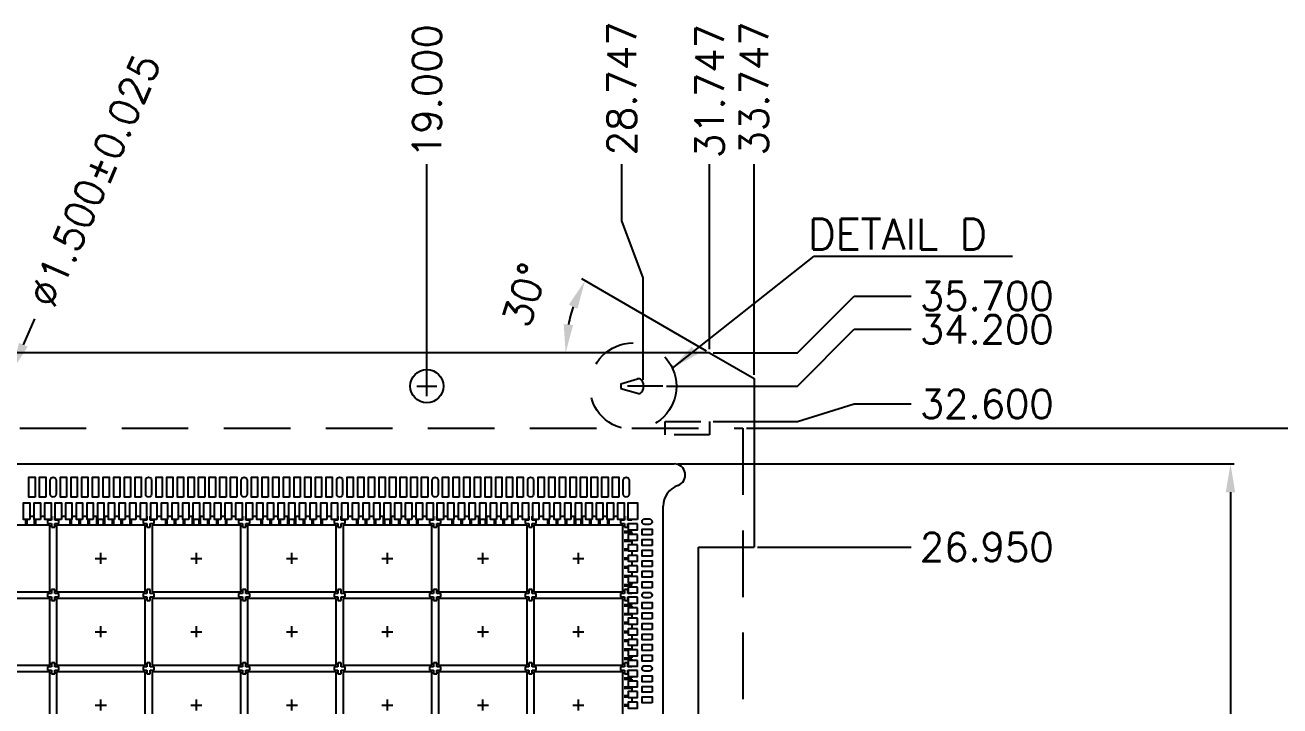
# Model space of a CAD drawing. Header units: millimetres. Extents: x 470.8 to 482.4, y 72.7 to 79.2.
# Drawn here: x 474.988 to 478.524, y 77.248 to 79.165 of the extents above; entities that cross this region are included whole.
import ezdxf

# ---------------------------------------------------------------- set-up
doc = ezdxf.new("R2010")
doc.units = ezdxf.units.MM
doc.header["$LTSCALE"] = 0.5
doc.header["$PDMODE"] = 98
for name, pattern in [('CENTER', [50.8, 31.75, -6.35, 6.35, -6.35]), ('HIDDEN', [0.375, 0.25, -0.125]), ('PHANTOM', [2.5, 1.25, -0.25, 0.25, -0.25, 0.25, -0.25])]:
    doc.linetypes.add(name, pattern=pattern)
for name, color, linetype in [('1D', 4, 'Continuous'), ('BTM', 7, 'HIDDEN'), ('CEN', 2, 'CENTER'), ('DIM', 3, 'Continuous'), ('PKG', 1, 'PHANTOM')]:
    doc.layers.add(name, color=color, linetype=linetype)
doc.styles.add('ROMANS', font='romans.shx')
doc.styles.add('SIMPLEX', font='simplex.shx')
doc.dimstyles.new('Standard1', dxfattribs={"dimtxt": 0.08, "dimasz": 0.08, "dimexe": 0.015, "dimexo": 0.015, "dimgap": 0.027, "dimtad": 1, "dimdec": 3, "dimlfac": 22.222222, "dimrnd": 0.0005, "dimzin": 1, "dimtxsty": 'SIMPLEX', "dimcen": 0.1905, "dimclrd": 256, "dimclre": 256, "dimclrt": 256, "dimazin": 3, "dimtp": 0.03, "dimtm": 0.05, "dimtfac": 0.8, "dimtdec": 3, "dimtmove": 0, "dimatfit": 3, "dimfxl": 0.05, "dimtzin": 4, "dimlwd": -1, "dimlwe": -1})
doc.dimstyles.new('Standard2', dxfattribs={"dimtxt": 0.08, "dimasz": 0.08, "dimexe": 0.01, "dimexo": 0.01, "dimgap": 0.015, "dimtad": 1, "dimdec": 3, "dimlfac": 16, "dimrnd": 0.0005, "dimzin": 1, "dimtxsty": 'SIMPLEX', "dimcen": 0.01, "dimclrd": 256, "dimclre": 256, "dimclrt": 256, "dimazin": 3, "dimtp": 0.03, "dimtm": 0.05, "dimtfac": 0.8, "dimtdec": 3, "dimtmove": 0, "dimatfit": 3, "dimfxl": 0.05, "dimtzin": 4, "dimlwd": -1, "dimlwe": -1})

# ---------------------------------------------------------------- blocks, each defined once
blk = doc.blocks.new('*D38')
at = {"layer": 'Defpoints', "color": 0, "ltscale": 0.1, "transparency": 16777216}
for p in [(474.9515, 78.1918), (474.9141, 78.1058)]:
    blk.add_point(p, dxfattribs=at)
at = {"layer": 'DIM', "linetype": 'ByBlock', "ltscale": 0.1, "transparency": 16777216}
for p, q in [((475.0152, 78.3385), (474.9833, 78.2651)), ((474.9141, 78.1058), (474.9515, 78.1918)), ((474.8823, 78.0324), (474.8504, 77.959))]:
    blk.add_line(p, q, dxfattribs=at)
at = {"layer": 'DIM', "ltscale": 0.1, "transparency": 16777216}
for points in [[(474.9711, 78.2705), (474.9956, 78.2598), (474.9515, 78.1918)], [(474.87, 78.0377), (474.8945, 78.0271), (474.9141, 78.1058)]]:
    blk.add_solid(points, dxfattribs=at)
at = {"layer": 'DIM', "ltscale": 0.1, "transparency": 16777216, "insert": (475.1843, 78.7279), "char_height": 0.08, "attachment_point": 5, "rotation": 66.525, "style": 'SIMPLEX'}
blk.add_mtext('\\A1;∅1.500%%P0.025', dxfattribs=at)
blk = doc.blocks.new('*D40')
at = {"linetype": 'ByBlock', "ltscale": 0.1, "transparency": 16777216}
blk.add_line((476.9083, 78.2475), (476.5569, 78.4505), dxfattribs=at)
blk.add_arc((476.917, 78.2425), 0.4058, 161.307, 168.6865, dxfattribs=at)
at = {"ltscale": 0.1, "transparency": 16777216}
for points in [[(476.5204, 78.3781), (476.5447, 78.3671), (476.5656, 78.4455)], [(476.5323, 78.3208), (476.5058, 78.3234), (476.5112, 78.2425)]]:
    blk.add_solid(points, dxfattribs=at)
at = {"layer": 'Defpoints', "color": 0, "ltscale": 0.1, "transparency": 16777216}
for p in [(476.5173, 78.313), (472.9607, 78.2425), (476.917, 78.2425), (476.917, 78.2425), (477.042, 78.1703)]:
    blk.add_point(p, dxfattribs=at)
at = {"ltscale": 0.1, "transparency": 16777216, "insert": (476.3963, 78.4059), "char_height": 0.08, "attachment_point": 5, "rotation": 72.5739, "style": 'SIMPLEX'}
blk.add_mtext('\\A1;30°', dxfattribs=at)
blk = doc.blocks.new('*D42')
at = {"layer": 'Defpoints', "color": 0, "ltscale": 0.1, "transparency": 16777216}
for p in [(476.8172, 77.93), (478.3843, 77.93), (476.8172, 74.0925)]:
    blk.add_point(p, dxfattribs=at)
at = {"layer": 'DIM', "linetype": 'ByBlock', "ltscale": 0.1, "transparency": 16777216}
for p, q in [((476.8272, 77.93), (478.3943, 77.93)), ((478.3843, 77.85), (478.3843, 76.832)), ((478.3843, 74.1725), (478.3843, 75.1906)), ((476.8272, 74.0925), (478.3943, 74.0925))]:
    blk.add_line(p, q, dxfattribs=at)
at = {"layer": 'DIM', "ltscale": 0.1, "transparency": 16777216}
for points in [[(478.371, 77.85), (478.3976, 77.85), (478.3843, 77.93)], [(478.371, 74.1725), (478.3976, 74.1725), (478.3843, 74.0925)]]:
    blk.add_solid(points, dxfattribs=at)
at = {"layer": 'DIM', "ltscale": 0.1, "transparency": 16777216, "insert": (478.3843, 76.0113), "char_height": 0.08, "attachment_point": 5, "rotation": 90, "style": 'SIMPLEX'}
blk.add_mtext('\\A1;59.300X61.400(MOLD PKG)', dxfattribs=at)
blk = doc.blocks.new('*D54')
at = {"layer": 'Defpoints', "color": 0, "ltscale": 0.1, "transparency": 16777216}
for p in [(477.042, 77.6956), (477.4846, 77.6956), (474.9328, 76.0113)]:
    blk.add_point(p, dxfattribs=at)
at = {"layer": 'DIM', "ltscale": 0.1, "transparency": 16777216}
blk.add_line((477.052, 77.6956), (477.4846, 77.6956), dxfattribs=at)
at = {"layer": 'DIM', "ltscale": 0.1, "transparency": 16777216, "insert": (477.6977, 77.6956), "char_height": 0.08, "attachment_point": 5, "style": 'SIMPLEX'}
blk.add_mtext('\\A1;26.950', dxfattribs=at)
blk = doc.blocks.new('*D60')
at = {"layer": 'Defpoints', "color": 0, "ltscale": 0.1, "transparency": 16777216}
for p in [(477.4846, 78.4025), (476.917, 78.2425), (474.9328, 76.0113)]:
    blk.add_point(p, dxfattribs=at)
at = {"layer": 'DIM', "ltscale": 0.1, "transparency": 16777216}
for p, q in [((477.1646, 78.2425), (477.3246, 78.4025)), ((477.3246, 78.4025), (477.4846, 78.4025)), ((476.927, 78.2425), (477.1646, 78.2425))]:
    blk.add_line(p, q, dxfattribs=at)
at = {"layer": 'DIM', "ltscale": 0.1, "transparency": 16777216, "insert": (477.6977, 78.4025), "char_height": 0.08, "attachment_point": 5, "style": 'SIMPLEX'}
blk.add_mtext('\\A1;35.700', dxfattribs=at)
blk = doc.blocks.new('*D61')
at = {"layer": 'Defpoints', "color": 0, "ltscale": 0.1, "transparency": 16777216}
for p in [(477.4846, 78.3088), (476.7852, 78.1488), (474.9328, 76.0113)]:
    blk.add_point(p, dxfattribs=at)
at = {"layer": 'DIM', "ltscale": 0.1, "transparency": 16777216}
for p, q in [((477.1646, 78.1488), (477.3246, 78.3088)), ((477.3246, 78.3088), (477.4846, 78.3088)), ((476.7952, 78.1488), (477.1646, 78.1488))]:
    blk.add_line(p, q, dxfattribs=at)
at = {"layer": 'DIM', "ltscale": 0.1, "transparency": 16777216, "insert": (477.6977, 78.3088), "char_height": 0.08, "attachment_point": 5, "style": 'SIMPLEX'}
blk.add_mtext('\\A1;34.200', dxfattribs=at)
blk = doc.blocks.new('*D62')
at = {"layer": 'Defpoints', "color": 0, "ltscale": 0.1, "transparency": 16777216}
for p in [(477.4846, 78.0988), (476.917, 78.0488), (474.9328, 76.0113)]:
    blk.add_point(p, dxfattribs=at)
at = {"layer": 'DIM', "ltscale": 0.1, "transparency": 16777216}
for p, q in [((477.1646, 78.0488), (477.3246, 78.0988)), ((477.3246, 78.0988), (477.4846, 78.0988)), ((476.927, 78.0488), (477.1646, 78.0488))]:
    blk.add_line(p, q, dxfattribs=at)
at = {"layer": 'DIM', "ltscale": 0.1, "transparency": 16777216, "insert": (477.6977, 78.0988), "char_height": 0.08, "attachment_point": 5, "style": 'SIMPLEX'}
blk.add_mtext('\\A1;32.600', dxfattribs=at)
blk = doc.blocks.new('*D64')
at = {"layer": 'Defpoints', "color": 0, "ltscale": 0.1, "transparency": 16777216}
for p in [(477.042, 78.774), (477.042, 78.1703), (474.9328, 76.0113)]:
    blk.add_point(p, dxfattribs=at)
at = {"layer": 'DIM', "ltscale": 0.1, "transparency": 16777216}
blk.add_line((477.042, 78.1803), (477.042, 78.774), dxfattribs=at)
at = {"layer": 'DIM', "ltscale": 0.1, "transparency": 16777216, "insert": (477.042, 78.9871), "char_height": 0.08, "attachment_point": 5, "rotation": 90, "style": 'SIMPLEX'}
blk.add_mtext('\\A1;33.747', dxfattribs=at)
blk = doc.blocks.new('*D65')
at = {"layer": 'Defpoints', "color": 0, "ltscale": 0.1, "transparency": 16777216}
for p in [(476.917, 78.774), (476.917, 78.2425), (474.9328, 76.0113)]:
    blk.add_point(p, dxfattribs=at)
at = {"layer": 'DIM', "ltscale": 0.1, "transparency": 16777216}
blk.add_line((476.917, 78.2525), (476.917, 78.774), dxfattribs=at)
at = {"layer": 'DIM', "ltscale": 0.1, "transparency": 16777216, "insert": (476.917, 78.9795), "char_height": 0.08, "attachment_point": 5, "rotation": 90, "style": 'SIMPLEX'}
blk.add_mtext('\\A1;31.747', dxfattribs=at)
blk = doc.blocks.new('*D66')
at = {"layer": 'Defpoints', "color": 0, "ltscale": 0.1, "transparency": 16777216}
for p in [(476.6695, 78.774), (476.7295, 78.157), (474.9328, 76.0113)]:
    blk.add_point(p, dxfattribs=at)
at = {"layer": 'DIM', "ltscale": 0.1, "transparency": 16777216}
for p, q in [((476.6695, 78.614), (476.6695, 78.774)), ((476.7295, 78.454), (476.6695, 78.614)), ((476.7295, 78.167), (476.7295, 78.454))]:
    blk.add_line(p, q, dxfattribs=at)
at = {"layer": 'DIM', "ltscale": 0.1, "transparency": 16777216, "insert": (476.6695, 78.9871), "char_height": 0.08, "attachment_point": 5, "rotation": 90, "style": 'SIMPLEX'}
blk.add_mtext('\\A1;28.747', dxfattribs=at)
blk = doc.blocks.new('*D67')
at = {"layer": 'Defpoints', "color": 0, "ltscale": 0.1, "transparency": 16777216}
for p in [(476.1203, 78.774), (476.1203, 78.1488), (474.9328, 76.0113)]:
    blk.add_point(p, dxfattribs=at)
at = {"layer": 'DIM', "ltscale": 0.1, "transparency": 16777216}
blk.add_line((476.1203, 78.1588), (476.1203, 78.774), dxfattribs=at)
at = {"layer": 'DIM', "ltscale": 0.1, "transparency": 16777216, "insert": (476.1203, 78.9795), "char_height": 0.08, "attachment_point": 5, "rotation": 90, "style": 'SIMPLEX'}
blk.add_mtext('\\A1;19.000', dxfattribs=at)
blk = doc.blocks.new('*D85')
at = {"layer": 'Defpoints', "color": 0, "ltscale": 0.1, "transparency": 16777216}
for p in [(477.0107, 78.03), (478.7519, 78.03), (477.0107, 74.03)]:
    blk.add_point(p, dxfattribs=at)
at = {"layer": 'DIM', "ltscale": 0.1, "transparency": 16777216}
for p, q in [((477.0207, 78.03), (478.7619, 78.03)), ((478.7519, 77.95), (478.7519, 76.8812)), ((478.7519, 74.11), (478.7519, 75.1788)), ((477.0207, 74.03), (478.7619, 74.03))]:
    blk.add_line(p, q, dxfattribs=at)
for points in [[(478.7386, 77.95), (478.7652, 77.95), (478.7519, 78.03)], [(478.7386, 74.11), (478.7652, 74.11), (478.7519, 74.03)]]:
    blk.add_solid(points, dxfattribs=at)
at = {"layer": 'DIM', "ltscale": 0.1, "transparency": 16777216, "insert": (478.7519, 76.03), "char_height": 0.08, "attachment_point": 5, "rotation": 90, "style": 'SIMPLEX'}
blk.add_mtext('\\A1;64.000%%P0.500(TAPE WIDTH)', dxfattribs=at)
blk = doc.blocks.new('*U208')
at = {"layer": 'CEN', "ltscale": 0.002}
for p, q in [((0, -0.015625), (0, 0.015625)), ((-0.015625, 0), (0.015625, 0))]:
    blk.add_line(p, q, dxfattribs=at)
at = {"layer": 'PKG', "color": 1, "ltscale": 0.5}
blk.add_lwpolyline([(-0.125, 0.09375), (-0.125, -0.09375), (0.125, -0.09375), (0.125, 0.09375)], close=True, dxfattribs=at)
blk = doc.blocks.new('*U209')
at = {"layer": 'DIM', "color": 0, "linetype": 'ByBlock', "lineweight": -2}
for p in [(0, 3.305), (0.2691, 3.305), (0.5381, 3.305), (0.8072, 3.305), (1.0762, 3.305), (1.3453, 3.305), (1.6144, 3.305), (1.8834, 3.305), (2.1525, 3.305), (2.4216, 3.305), (2.6906, 3.305), (2.9597, 3.305), (3.2287, 3.305), (0, 3.0984), (0.2691, 3.0984), (0.5381, 3.0984), (0.8072, 3.0984), (1.0762, 3.0984), (1.3453, 3.0984), (1.6144, 3.0984), (1.8834, 3.0984), (2.1525, 3.0984), (2.4216, 3.0984), (2.6906, 3.0984), (2.9597, 3.0984), (3.2287, 3.0984), (0, 2.8919), (0.2691, 2.8919), (0.5381, 2.8919), (0.8072, 2.8919), (1.0762, 2.8919), (1.3453, 2.8919), (1.6144, 2.8919), (1.8834, 2.8919), (2.1525, 2.8919), (2.4216, 2.8919), (2.6906, 2.8919), (2.9597, 2.8919), (3.2287, 2.8919), (0, 2.6853), (0.2691, 2.6853), (0.5381, 2.6853), (0.8072, 2.6853), (1.0762, 2.6853), (1.3453, 2.6853), (1.6144, 2.6853), (1.8834, 2.6853), (2.1525, 2.6853), (2.4216, 2.6853), (2.6906, 2.6853), (2.9597, 2.6853), (3.2287, 2.6853), (0, 2.4787), (0.2691, 2.4787), (0.5381, 2.4787), (0.8072, 2.4787), (1.0762, 2.4787), (1.3453, 2.4787), (1.6144, 2.4787), (1.8834, 2.4787), (2.1525, 2.4787), (2.4216, 2.4787), (2.6906, 2.4787), (2.9597, 2.4787), (3.2287, 2.4787), (0, 2.2722), (0.2691, 2.2722), (0.5381, 2.2722), (0.8072, 2.2722), (1.0762, 2.2722), (1.3453, 2.2722), (1.6144, 2.2722), (1.8834, 2.2722), (2.1525, 2.2722), (2.4216, 2.2722), (2.6906, 2.2722), (2.9597, 2.2722), (3.2287, 2.2722), (0, 2.0656), (0.2691, 2.0656), (0.5381, 2.0656), (0.8072, 2.0656), (1.0762, 2.0656), (1.3453, 2.0656), (1.6144, 2.0656), (1.8834, 2.0656), (2.1525, 2.0656), (2.4216, 2.0656), (2.6906, 2.0656), (2.9597, 2.0656), (3.2287, 2.0656), (0, 1.8591), (0.2691, 1.8591), (0.5381, 1.8591), (0.8072, 1.8591), (1.0762, 1.8591), (1.3453, 1.8591), (1.6144, 1.8591), (1.8834, 1.8591), (2.1525, 1.8591), (2.4216, 1.8591), (2.6906, 1.8591), (2.9597, 1.8591), (3.2287, 1.8591), (0, 1.6525), (0.2691, 1.6525), (0.5381, 1.6525), (0.8072, 1.6525), (1.0762, 1.6525), (1.3453, 1.6525), (1.6144, 1.6525), (1.8834, 1.6525), (2.1525, 1.6525), (2.4216, 1.6525), (2.6906, 1.6525), (2.9597, 1.6525), (3.2287, 1.6525), (0, 1.4459), (0.2691, 1.4459), (0.5381, 1.4459), (0.8072, 1.4459), (1.0762, 1.4459), (1.3453, 1.4459), (1.6144, 1.4459), (1.8834, 1.4459), (2.1525, 1.4459), (2.4216, 1.4459), (2.6906, 1.4459), (2.9597, 1.4459), (3.2287, 1.4459), (0, 1.2394), (0.2691, 1.2394), (0.5381, 1.2394), (0.8072, 1.2394), (1.0762, 1.2394), (1.3453, 1.2394), (1.6144, 1.2394), (1.8834, 1.2394), (2.1525, 1.2394), (2.4216, 1.2394), (2.6906, 1.2394), (2.9597, 1.2394), (3.2287, 1.2394), (0, 1.0328), (0.2691, 1.0328), (0.5381, 1.0328), (0.8072, 1.0328), (1.0762, 1.0328), (1.3453, 1.0328), (1.6144, 1.0328), (1.8834, 1.0328), (2.1525, 1.0328), (2.4216, 1.0328), (2.6906, 1.0328), (2.9597, 1.0328), (3.2287, 1.0328), (0, 0.8263), (0.2691, 0.8263), (0.5381, 0.8263), (0.8072, 0.8263), (1.0762, 0.8263), (1.3453, 0.8263), (1.6144, 0.8263), (1.8834, 0.8263), (2.1525, 0.8263), (2.4216, 0.8263), (2.6906, 0.8263), (2.9597, 0.8263), (3.2287, 0.8263), (0, 0.6197), (0.2691, 0.6197), (0.5381, 0.6197), (0.8072, 0.6197), (1.0762, 0.6197), (1.3453, 0.6197), (1.6144, 0.6197), (1.8834, 0.6197), (2.1525, 0.6197), (2.4216, 0.6197), (2.6906, 0.6197), (2.9597, 0.6197), (3.2287, 0.6197), (0, 0.4131), (0.2691, 0.4131), (0.5381, 0.4131), (0.8072, 0.4131), (1.0762, 0.4131), (1.3453, 0.4131), (1.6144, 0.4131), (1.8834, 0.4131), (2.1525, 0.4131), (2.4216, 0.4131), (2.6906, 0.4131), (2.9597, 0.4131), (3.2287, 0.4131), (0, 0.2066), (0.2691, 0.2066), (0.5381, 0.2066), (0.8072, 0.2066), (1.0762, 0.2066), (1.3453, 0.2066), (1.6144, 0.2066), (1.8834, 0.2066), (2.1525, 0.2066), (2.4216, 0.2066), (2.6906, 0.2066), (2.9597, 0.2066), (3.2287, 0.2066), (0, 0), (0.2691, 0), (0.5381, 0), (0.8072, 0), (1.0762, 0), (1.3453, 0), (1.6144, 0), (1.8834, 0), (2.1525, 0), (2.4216, 0), (2.6906, 0), (2.9597, 0), (3.2287, 0)]:
    blk.add_blockref('*U208', p, dxfattribs=at)

msp = doc.modelspace()

# ---------------------------------------------------------------- linework, layer by layer
for p, q in [((476.916982, 78.242518), (472.960682, 78.242518)), ((477.041982, 78.170331), (477.041982, 77.695643))]:
    msp.add_line(p, q)
at = {"ltscale": 0.1}
for p, q in [((476.667013, 78.155015), (476.713398, 78.168931)), ((476.667013, 78.155015), (476.667013, 78.142521)), ((476.667013, 78.142521), (476.713398, 78.128606)), ((476.729482, 78.156964), (476.729482, 78.140573))]:
    msp.add_line(p, q, dxfattribs=at)
at = {"color": 1, "linetype": 'CENTER', "ltscale": 0.002}
msp.add_line((476.785158, 78.148768), (476.636711, 78.148768), dxfattribs=at)
at = {"color": 2, "linetype": 'HIDDEN', "ltscale": 1.5}
msp.add_line((477.010732, 78.030018), (477.010732, 74.030018), dxfattribs=at)
at = {"color": 0}
for p, q in [((476.885732, 77.195643), (476.885732, 77.695643)), ((476.885732, 77.695643), (477.041982, 77.695643))]:
    msp.add_line(p, q, dxfattribs=at)
at = {"linetype": 'HIDDEN', "ltscale": 0.1}
msp.add_lwpolyline([(476.791982, 78.048768), (476.916982, 78.048768), (476.916982, 78.011268), (476.791982, 78.011268)], close=True, dxfattribs=at)
at = {"ltscale": 0.02}
for points in [[(475.016388, 77.836268), (474.999201, 77.836268), (474.999201, 77.892518), (475.016388, 77.892518)], [(475.046388, 77.836268), (475.029201, 77.836268), (475.029201, 77.892518), (475.046388, 77.892518)], [(475.105451, 77.836268), (475.088263, 77.836268), (475.088263, 77.892518), (475.105451, 77.892518)], [(475.135451, 77.836268), (475.118263, 77.836268), (475.118263, 77.892518), (475.135451, 77.892518)], [(475.165451, 77.836268), (475.148263, 77.836268), (475.148263, 77.892518), (475.165451, 77.892518)], [(475.195451, 77.836268), (475.178263, 77.836268), (475.178263, 77.892518), (475.195451, 77.892518)], [(475.225451, 77.836268), (475.208263, 77.836268), (475.208263, 77.892518), (475.225451, 77.892518)], [(475.255451, 77.836268), (475.238263, 77.836268), (475.238263, 77.892518), (475.255451, 77.892518)], [(475.285451, 77.836268), (475.268263, 77.836268), (475.268263, 77.892518), (475.285451, 77.892518)], [(475.315451, 77.836268), (475.298263, 77.836268), (475.298263, 77.892518), (475.315451, 77.892518)], [(475.374513, 77.836268), (475.357326, 77.836268), (475.357326, 77.892518), (475.374513, 77.892518)], [(475.404513, 77.836268), (475.387326, 77.836268), (475.387326, 77.892518), (475.404513, 77.892518)], [(475.434513, 77.836268), (475.417326, 77.836268), (475.417326, 77.892518), (475.434513, 77.892518)], [(475.464513, 77.836268), (475.447326, 77.836268), (475.447326, 77.892518), (475.464513, 77.892518)], [(475.494513, 77.836268), (475.477326, 77.836268), (475.477326, 77.892518), (475.494513, 77.892518)], [(475.524513, 77.836268), (475.507326, 77.836268), (475.507326, 77.892518), (475.524513, 77.892518)], [(475.554513, 77.836268), (475.537326, 77.836268), (475.537326, 77.892518), (475.554513, 77.892518)], [(475.584513, 77.836268), (475.567326, 77.836268), (475.567326, 77.892518), (475.584513, 77.892518)], [(475.643576, 77.836268), (475.626388, 77.836268), (475.626388, 77.892518), (475.643576, 77.892518)], [(475.673576, 77.836268), (475.656388, 77.836268), (475.656388, 77.892518), (475.673576, 77.892518)], [(475.703576, 77.836268), (475.686388, 77.836268), (475.686388, 77.892518), (475.703576, 77.892518)], [(475.733576, 77.836268), (475.716388, 77.836268), (475.716388, 77.892518), (475.733576, 77.892518)], [(475.763576, 77.836268), (475.746388, 77.836268), (475.746388, 77.892518), (475.763576, 77.892518)], [(475.793576, 77.836268), (475.776388, 77.836268), (475.776388, 77.892518), (475.793576, 77.892518)], [(475.823576, 77.836268), (475.806388, 77.836268), (475.806388, 77.892518), (475.823576, 77.892518)], [(475.853576, 77.836268), (475.836388, 77.836268), (475.836388, 77.892518), (475.853576, 77.892518)], [(475.912638, 77.836268), (475.895451, 77.836268), (475.895451, 77.892518), (475.912638, 77.892518)], [(475.942638, 77.836268), (475.925451, 77.836268), (475.925451, 77.892518), (475.942638, 77.892518)], [(475.972638, 77.836268), (475.955451, 77.836268), (475.955451, 77.892518), (475.972638, 77.892518)], [(476.002638, 77.836268), (475.985451, 77.836268), (475.985451, 77.892518), (476.002638, 77.892518)], [(476.032638, 77.836268), (476.015451, 77.836268), (476.015451, 77.892518), (476.032638, 77.892518)], [(476.062638, 77.836268), (476.045451, 77.836268), (476.045451, 77.892518), (476.062638, 77.892518)], [(476.092638, 77.836268), (476.075451, 77.836268), (476.075451, 77.892518), (476.092638, 77.892518)], [(476.122638, 77.836268), (476.105451, 77.836268), (476.105451, 77.892518), (476.122638, 77.892518)], [(476.181701, 77.836268), (476.164513, 77.836268), (476.164513, 77.892518), (476.181701, 77.892518)], [(476.211701, 77.836268), (476.194513, 77.836268), (476.194513, 77.892518), (476.211701, 77.892518)], [(476.241701, 77.836268), (476.224513, 77.836268), (476.224513, 77.892518), (476.241701, 77.892518)], [(476.271701, 77.836268), (476.254513, 77.836268), (476.254513, 77.892518), (476.271701, 77.892518)], [(476.301701, 77.836268), (476.284513, 77.836268), (476.284513, 77.892518), (476.301701, 77.892518)], [(476.331701, 77.836268), (476.314513, 77.836268), (476.314513, 77.892518), (476.331701, 77.892518)], [(476.361701, 77.836268), (476.344513, 77.836268), (476.344513, 77.892518), (476.361701, 77.892518)], [(476.391701, 77.836268), (476.374513, 77.836268), (476.374513, 77.892518), (476.391701, 77.892518)], [(476.450763, 77.836268), (476.433576, 77.836268), (476.433576, 77.892518), (476.450763, 77.892518)], [(476.480763, 77.836268), (476.463576, 77.836268), (476.463576, 77.892518), (476.480763, 77.892518)], [(476.510763, 77.836268), (476.493576, 77.836268), (476.493576, 77.892518), (476.510763, 77.892518)], [(476.540763, 77.836268), (476.523576, 77.836268), (476.523576, 77.892518), (476.540763, 77.892518)], [(476.570763, 77.836268), (476.553576, 77.836268), (476.553576, 77.892518), (476.570763, 77.892518)], [(476.600763, 77.836268), (476.583576, 77.836268), (476.583576, 77.892518), (476.600763, 77.892518)], [(476.630763, 77.836268), (476.613576, 77.836268), (476.613576, 77.892518), (476.630763, 77.892518)], [(476.660763, 77.836268), (476.643576, 77.836268), (476.643576, 77.892518), (476.660763, 77.892518)], [(475.001388, 77.772987), (474.984201, 77.772987), (474.984201, 77.820643), (475.001388, 77.820643)], [(475.031388, 77.772987), (475.014201, 77.772987), (475.014201, 77.820643), (475.031388, 77.820643)], [(475.061388, 77.772987), (475.044201, 77.772987), (475.044201, 77.820643), (475.061388, 77.820643)], [(475.090451, 77.772987), (475.073263, 77.772987), (475.073263, 77.820643), (475.090451, 77.820643)], [(475.120451, 77.772987), (475.103263, 77.772987), (475.103263, 77.820643), (475.120451, 77.820643)], [(475.150451, 77.772987), (475.133263, 77.772987), (475.133263, 77.820643), (475.150451, 77.820643)], [(475.180451, 77.772987), (475.163263, 77.772987), (475.163263, 77.820643), (475.180451, 77.820643)], [(475.210451, 77.772987), (475.193263, 77.772987), (475.193263, 77.820643), (475.210451, 77.820643)], [(475.240451, 77.772987), (475.223263, 77.772987), (475.223263, 77.820643), (475.240451, 77.820643)], [(475.270451, 77.772987), (475.253263, 77.772987), (475.253263, 77.820643), (475.270451, 77.820643)], [(475.300451, 77.772987), (475.283263, 77.772987), (475.283263, 77.820643), (475.300451, 77.820643)], [(475.330451, 77.772987), (475.313263, 77.772987), (475.313263, 77.820643), (475.330451, 77.820643)], [(475.359513, 77.772987), (475.342326, 77.772987), (475.342326, 77.820643), (475.359513, 77.820643)], [(475.389513, 77.772987), (475.372326, 77.772987), (475.372326, 77.820643), (475.389513, 77.820643)], [(475.419513, 77.772987), (475.402326, 77.772987), (475.402326, 77.820643), (475.419513, 77.820643)], [(475.449513, 77.772987), (475.432326, 77.772987), (475.432326, 77.820643), (475.449513, 77.820643)], [(475.479513, 77.772987), (475.462326, 77.772987), (475.462326, 77.820643), (475.479513, 77.820643)], [(475.509513, 77.772987), (475.492326, 77.772987), (475.492326, 77.820643), (475.509513, 77.820643)], [(475.539513, 77.772987), (475.522326, 77.772987), (475.522326, 77.820643), (475.539513, 77.820643)], [(475.569513, 77.772987), (475.552326, 77.772987), (475.552326, 77.820643), (475.569513, 77.820643)], [(475.599513, 77.772987), (475.582326, 77.772987), (475.582326, 77.820643), (475.599513, 77.820643)], [(475.628576, 77.772987), (475.611388, 77.772987), (475.611388, 77.820643), (475.628576, 77.820643)], [(475.658576, 77.772987), (475.641388, 77.772987), (475.641388, 77.820643), (475.658576, 77.820643)], [(475.688576, 77.772987), (475.671388, 77.772987), (475.671388, 77.820643), (475.688576, 77.820643)], [(475.718576, 77.772987), (475.701388, 77.772987), (475.701388, 77.820643), (475.718576, 77.820643)], [(475.748576, 77.772987), (475.731388, 77.772987), (475.731388, 77.820643), (475.748576, 77.820643)], [(475.778576, 77.772987), (475.761388, 77.772987), (475.761388, 77.820643), (475.778576, 77.820643)], [(475.808576, 77.772987), (475.791388, 77.772987), (475.791388, 77.820643), (475.808576, 77.820643)], [(475.838576, 77.772987), (475.821388, 77.772987), (475.821388, 77.820643), (475.838576, 77.820643)], [(475.868576, 77.772987), (475.851388, 77.772987), (475.851388, 77.820643), (475.868576, 77.820643)], [(475.897638, 77.772987), (475.880451, 77.772987), (475.880451, 77.820643), (475.897638, 77.820643)], [(475.927638, 77.772987), (475.910451, 77.772987), (475.910451, 77.820643), (475.927638, 77.820643)], [(475.957638, 77.772987), (475.940451, 77.772987), (475.940451, 77.820643), (475.957638, 77.820643)], [(475.987638, 77.772987), (475.970451, 77.772987), (475.970451, 77.820643), (475.987638, 77.820643)], [(476.017638, 77.772987), (476.000451, 77.772987), (476.000451, 77.820643), (476.017638, 77.820643)], [(476.047638, 77.772987), (476.030451, 77.772987), (476.030451, 77.820643), (476.047638, 77.820643)], [(476.077638, 77.772987), (476.060451, 77.772987), (476.060451, 77.820643), (476.077638, 77.820643)], [(476.107638, 77.772987), (476.090451, 77.772987), (476.090451, 77.820643), (476.107638, 77.820643)], [(476.137638, 77.772987), (476.120451, 77.772987), (476.120451, 77.820643), (476.137638, 77.820643)], [(476.166701, 77.772987), (476.149513, 77.772987), (476.149513, 77.820643), (476.166701, 77.820643)], [(476.196701, 77.772987), (476.179513, 77.772987), (476.179513, 77.820643), (476.196701, 77.820643)], [(476.226701, 77.772987), (476.209513, 77.772987), (476.209513, 77.820643), (476.226701, 77.820643)], [(476.256701, 77.772987), (476.239513, 77.772987), (476.239513, 77.820643), (476.256701, 77.820643)], [(476.286701, 77.772987), (476.269513, 77.772987), (476.269513, 77.820643), (476.286701, 77.820643)], [(476.316701, 77.772987), (476.299513, 77.772987), (476.299513, 77.820643), (476.316701, 77.820643)], [(476.346701, 77.772987), (476.329513, 77.772987), (476.329513, 77.820643), (476.346701, 77.820643)], [(476.376701, 77.772987), (476.359513, 77.772987), (476.359513, 77.820643), (476.376701, 77.820643)], [(476.406701, 77.772987), (476.389513, 77.772987), (476.389513, 77.820643), (476.406701, 77.820643)], [(476.435763, 77.772987), (476.418576, 77.772987), (476.418576, 77.820643), (476.435763, 77.820643)], [(476.465763, 77.772987), (476.448576, 77.772987), (476.448576, 77.820643), (476.465763, 77.820643)], [(476.495763, 77.772987), (476.478576, 77.772987), (476.478576, 77.820643), (476.495763, 77.820643)], [(476.525763, 77.772987), (476.508576, 77.772987), (476.508576, 77.820643), (476.525763, 77.820643)], [(476.555763, 77.772987), (476.538576, 77.772987), (476.538576, 77.820643), (476.555763, 77.820643)], [(476.585763, 77.772987), (476.568576, 77.772987), (476.568576, 77.820643), (476.585763, 77.820643)], [(476.615763, 77.772987), (476.598576, 77.772987), (476.598576, 77.820643), (476.615763, 77.820643)], [(476.645763, 77.772987), (476.628576, 77.772987), (476.628576, 77.820643), (476.645763, 77.820643)], [(476.675763, 77.772987), (476.658576, 77.772987), (476.658576, 77.820643), (476.675763, 77.820643)], [(476.714044, 77.772987), (476.687638, 77.772987), (476.687638, 77.820643), (476.714044, 77.820643)], [(476.714044, 77.761112), (476.687638, 77.761112), (476.687638, 77.744549), (476.714044, 77.744549)], [(476.754669, 77.729706), (476.726544, 77.729706), (476.726544, 77.746268), (476.754669, 77.746268)], [(476.714044, 77.731424), (476.687638, 77.731424), (476.687638, 77.714862), (476.714044, 77.714862)], [(476.754669, 77.700018), (476.726544, 77.700018), (476.726544, 77.716581), (476.754669, 77.716581)], [(476.714044, 77.701737), (476.687638, 77.701737), (476.687638, 77.685174), (476.714044, 77.685174)], [(476.714044, 77.672049), (476.687638, 77.672049), (476.687638, 77.655487), (476.714044, 77.655487)], [(476.754669, 77.670331), (476.726544, 77.670331), (476.726544, 77.686893), (476.754669, 77.686893)], [(476.714044, 77.642362), (476.687638, 77.642362), (476.687638, 77.625799), (476.714044, 77.625799)], [(476.754669, 77.640643), (476.726544, 77.640643), (476.726544, 77.657206), (476.754669, 77.657206)], [(476.714044, 77.612674), (476.687638, 77.612674), (476.687638, 77.596112), (476.714044, 77.596112)], [(476.754669, 77.610956), (476.726544, 77.610956), (476.726544, 77.627518), (476.754669, 77.627518)], [(476.714044, 77.582987), (476.687638, 77.582987), (476.687638, 77.566424), (476.714044, 77.566424)], [(476.754669, 77.581268), (476.726544, 77.581268), (476.726544, 77.597831), (476.754669, 77.597831)], [(476.714044, 77.554549), (476.687638, 77.554549), (476.687638, 77.537987), (476.714044, 77.537987)], [(476.754669, 77.523143), (476.726544, 77.523143), (476.726544, 77.539706), (476.754669, 77.539706)], [(476.714044, 77.524862), (476.687638, 77.524862), (476.687638, 77.508299), (476.714044, 77.508299)], [(476.714044, 77.495174), (476.687638, 77.495174), (476.687638, 77.478612), (476.714044, 77.478612)], [(476.754669, 77.493456), (476.726544, 77.493456), (476.726544, 77.510018), (476.754669, 77.510018)], [(476.714044, 77.465487), (476.687638, 77.465487), (476.687638, 77.448924), (476.714044, 77.448924)], [(476.754669, 77.463768), (476.726544, 77.463768), (476.726544, 77.480331), (476.754669, 77.480331)], [(476.714044, 77.435799), (476.687638, 77.435799), (476.687638, 77.419237), (476.714044, 77.419237)], [(476.754669, 77.434081), (476.726544, 77.434081), (476.726544, 77.450643), (476.754669, 77.450643)], [(476.714044, 77.406112), (476.687638, 77.406112), (476.687638, 77.389549), (476.714044, 77.389549)], [(476.754669, 77.404393), (476.726544, 77.404393), (476.726544, 77.420956), (476.754669, 77.420956)], [(476.754669, 77.374706), (476.726544, 77.374706), (476.726544, 77.391268), (476.754669, 77.391268)], [(476.714044, 77.376424), (476.687638, 77.376424), (476.687638, 77.359862), (476.714044, 77.359862)], [(476.714044, 77.347987), (476.687638, 77.347987), (476.687638, 77.331424), (476.714044, 77.331424)], [(476.714044, 77.318299), (476.687638, 77.318299), (476.687638, 77.301737), (476.714044, 77.301737)], [(476.754669, 77.316581), (476.726544, 77.316581), (476.726544, 77.333143), (476.754669, 77.333143)], [(476.714044, 77.288612), (476.687638, 77.288612), (476.687638, 77.272049), (476.714044, 77.272049)], [(476.754669, 77.286893), (476.726544, 77.286893), (476.726544, 77.303456), (476.754669, 77.303456)], [(476.714044, 77.258924), (476.687638, 77.258924), (476.687638, 77.242362), (476.714044, 77.242362)], [(476.754669, 77.257206), (476.726544, 77.257206), (476.726544, 77.273768), (476.754669, 77.273768)]]:
    msp.add_lwpolyline(points, close=True, dxfattribs=at)
for points in [[(475.067326, 77.836268), (475.067326, 77.836268, -0.41421356), (475.059201, 77.844393), (475.059201, 77.884393, -0.41421356), (475.067326, 77.892518), (475.067326, 77.892518, -0.41421356), (475.075451, 77.884393), (475.075451, 77.844393, -0.41421356)], [(475.336388, 77.836268), (475.336388, 77.836268, -0.41421356), (475.328263, 77.844393), (475.328263, 77.884393, -0.41421356), (475.336388, 77.892518), (475.336388, 77.892518, -0.41421356), (475.344513, 77.884393), (475.344513, 77.844393, -0.41421356)], [(475.605451, 77.836268), (475.605451, 77.836268, -0.41421356), (475.597326, 77.844393), (475.597326, 77.884393, -0.41421356), (475.605451, 77.892518), (475.605451, 77.892518, -0.41421356), (475.613576, 77.884393), (475.613576, 77.844393, -0.41421356)], [(475.874513, 77.836268), (475.874513, 77.836268, -0.41421356), (475.866388, 77.844393), (475.866388, 77.884393, -0.41421356), (475.874513, 77.892518), (475.874513, 77.892518, -0.41421356), (475.882638, 77.884393), (475.882638, 77.844393, -0.41421356)], [(476.143576, 77.836268), (476.143576, 77.836268, -0.41421356), (476.135451, 77.844393), (476.135451, 77.884393, -0.41421356), (476.143576, 77.892518), (476.143576, 77.892518, -0.41421356), (476.151701, 77.884393), (476.151701, 77.844393, -0.41421356)], [(476.412638, 77.836268), (476.412638, 77.836268, -0.41421356), (476.404513, 77.844393), (476.404513, 77.884393, -0.41421356), (476.412638, 77.892518), (476.412638, 77.892518, -0.41421356), (476.420763, 77.884393), (476.420763, 77.844393, -0.41421356)], [(476.681701, 77.836268), (476.681701, 77.836268, -0.41421356), (476.673576, 77.844393), (476.673576, 77.884393, -0.41421356), (476.681701, 77.892518), (476.681701, 77.892518, -0.41421356), (476.689826, 77.884393), (476.689826, 77.844393, -0.41421356)], [(476.747013, 77.759393), (476.734201, 77.759393, -0.41421356), (476.726544, 77.767049), (476.726544, 77.767049, -0.41421356), (476.734201, 77.774706), (476.747013, 77.774706, -0.41421356), (476.754669, 77.767049), (476.754669, 77.767049, -0.41421356)], [(476.747013, 77.552831), (476.734201, 77.552831, -0.41421356), (476.726544, 77.560487), (476.726544, 77.560487, -0.41421356), (476.734201, 77.568143), (476.747013, 77.568143, -0.41421356), (476.754669, 77.560487), (476.754669, 77.560487, -0.41421356)], [(476.747013, 77.346268), (476.734201, 77.346268, -0.41421356), (476.726544, 77.353924), (476.726544, 77.353924, -0.41421356), (476.734201, 77.361581), (476.747013, 77.361581, -0.41421356), (476.754669, 77.353924), (476.754669, 77.353924, -0.41421356)]]:
    msp.add_lwpolyline(points, format="xyb", close=True, dxfattribs=at)
at = {"ltscale": 0.1}
for centre, start, end in [((476.716988, 78.156964), 0, 106.699244), ((476.716988, 78.140573), 253.300756, 0)]:
    msp.add_arc(centre, 0.012494, start, end, dxfattribs=at)
at = {"layer": '1D', "linetype": 'CENTER'}
for p, q in [((476.120294, 78.120684), (476.120294, 78.176853)), ((476.09221, 78.148768), (476.148379, 78.148768)), ((476.785919, 77.043407), (476.785919, 77.81038))]:
    msp.add_line(p, q, dxfattribs=at)
at = {"layer": '1D', "color": 2, "linetype": 'HIDDEN', "ltscale": 1.5}
msp.add_line((472.960682, 78.030018), (477.010732, 78.030018), dxfattribs=at)
at = {"layer": '1D'}
msp.add_line((473.048419, 77.930018), (476.817169, 77.930018), dxfattribs=at)
at = {"layer": '1D', "linetype": 'HIDDEN'}
msp.add_circle((476.701201, 78.148384), 0.121977, dxfattribs=at)
at = {"layer": '1D'}
for centre, radius, start, end in [((476.817169, 77.898768), 0.03125, 289.471221, 90), ((476.848419, 77.81038), 0.0625, 109.471221, 180)]:
    msp.add_arc(centre, radius, start, end, dxfattribs=at)
at = {"layer": 'BTM', "ltscale": 0.02}
for p, q in [((475.001388, 77.782674), (475.014201, 77.782674)), ((475.031388, 77.782674), (475.044201, 77.782674)), ((475.090451, 77.782674), (475.103263, 77.782674)), ((475.120451, 77.782674), (475.133263, 77.782674)), ((475.150451, 77.782674), (475.163263, 77.782674)), ((475.180451, 77.782674), (475.190589, 77.782674)), ((475.190589, 77.761112), (475.190589, 77.782674)), ((475.213125, 77.761112), (475.213125, 77.782674)), ((475.213125, 77.782674), (475.223263, 77.782674)), ((475.240451, 77.782674), (475.253263, 77.782674)), ((475.270451, 77.782674), (475.283263, 77.782674)), ((475.300451, 77.782674), (475.313263, 77.782674)), ((475.359513, 77.782674), (475.372326, 77.782674)), ((475.389513, 77.782674), (475.402326, 77.782674)), ((475.419513, 77.782674), (475.432326, 77.782674)), ((475.449513, 77.782674), (475.459652, 77.782674)), ((475.459652, 77.761112), (475.459652, 77.782674)), ((475.482187, 77.761112), (475.482187, 77.782674)), ((475.482187, 77.782674), (475.492326, 77.782674)), ((475.509513, 77.782674), (475.522326, 77.782674)), ((475.539513, 77.782674), (475.552326, 77.782674)), ((475.569513, 77.782674), (475.582326, 77.782674)), ((475.628576, 77.782674), (475.641388, 77.782674)), ((475.658576, 77.782674), (475.671388, 77.782674)), ((475.688576, 77.782674), (475.701388, 77.782674)), ((475.718576, 77.782674), (475.728714, 77.782674)), ((475.728714, 77.761112), (475.728714, 77.782674)), ((475.75125, 77.761112), (475.75125, 77.782674)), ((475.75125, 77.782674), (475.761388, 77.782674)), ((475.778576, 77.782674), (475.791388, 77.782674)), ((475.808576, 77.782674), (475.821388, 77.782674)), ((475.838576, 77.782674), (475.851388, 77.782674)), ((475.897638, 77.782674), (475.910451, 77.782674)), ((475.927638, 77.782674), (475.940451, 77.782674)), ((475.957638, 77.782674), (475.970451, 77.782674)), ((475.987638, 77.782674), (475.997777, 77.782674)), ((475.997777, 77.761112), (475.997777, 77.782674)), ((476.020312, 77.761112), (476.020312, 77.782674)), ((476.020312, 77.782674), (476.030451, 77.782674)), ((476.047638, 77.782674), (476.060451, 77.782674)), ((476.077638, 77.782674), (476.090451, 77.782674)), ((476.107638, 77.782674), (476.120451, 77.782674)), ((476.166701, 77.782674), (476.179513, 77.782674)), ((476.196701, 77.782674), (476.209513, 77.782674)), ((476.226701, 77.782674), (476.239513, 77.782674)), ((476.256701, 77.782674), (476.266839, 77.782674)), ((476.266839, 77.761112), (476.266839, 77.782674)), ((476.289375, 77.761112), (476.289375, 77.782674)), ((476.289375, 77.782674), (476.299513, 77.782674)), ((476.316701, 77.782674), (476.329513, 77.782674)), ((476.346701, 77.782674), (476.359513, 77.782674)), ((476.376701, 77.782674), (476.389513, 77.782674)), ((476.435763, 77.782674), (476.448576, 77.782674)), ((476.465763, 77.782674), (476.478576, 77.782674)), ((476.495763, 77.782674), (476.508576, 77.782674)), ((476.525763, 77.782674), (476.535902, 77.782674)), ((476.535902, 77.761112), (476.535902, 77.782674)), ((476.558437, 77.761112), (476.558437, 77.782674)), ((476.558437, 77.782674), (476.568576, 77.782674)), ((476.585763, 77.782674), (476.598576, 77.782674)), ((476.615763, 77.782674), (476.628576, 77.782674)), ((476.645763, 77.782674), (476.658576, 77.782674)), ((474.990312, 77.761112), (474.990312, 77.772987)), ((474.994062, 77.761112), (474.994062, 77.772987)), ((475.015312, 77.761112), (475.015312, 77.772987)), ((475.019062, 77.761112), (475.019062, 77.772987)), ((475.115625, 77.761112), (475.115625, 77.772987)), ((475.119375, 77.761112), (475.119375, 77.772987)), ((475.140625, 77.761112), (475.140625, 77.772987)), ((475.144375, 77.761112), (475.144375, 77.772987)), ((475.165625, 77.761112), (475.165625, 77.772987)), ((475.169375, 77.761112), (475.169375, 77.772987)), ((475.194339, 77.761112), (475.194339, 77.772987)), ((475.209375, 77.761112), (475.209375, 77.772987)), ((475.234375, 77.761112), (475.234375, 77.772987)), ((475.238125, 77.761112), (475.238125, 77.772987)), ((475.259375, 77.761112), (475.259375, 77.772987)), ((475.263125, 77.761112), (475.263125, 77.772987)), ((475.284375, 77.761112), (475.284375, 77.772987)), ((475.288125, 77.761112), (475.288125, 77.772987)), ((475.384687, 77.761112), (475.384687, 77.772987)), ((475.388437, 77.761112), (475.388437, 77.772987)), ((475.409687, 77.761112), (475.409687, 77.772987)), ((475.413437, 77.761112), (475.413437, 77.772987)), ((475.434687, 77.761112), (475.434687, 77.772987)), ((475.438437, 77.761112), (475.438437, 77.772987)), ((475.463402, 77.761112), (475.463402, 77.772987)), ((475.478437, 77.761112), (475.478437, 77.772987)), ((475.503437, 77.761112), (475.503437, 77.772987)), ((475.507187, 77.761112), (475.507187, 77.772987)), ((475.528437, 77.761112), (475.528437, 77.772987)), ((475.532187, 77.761112), (475.532187, 77.772987)), ((475.553437, 77.761112), (475.553437, 77.772987)), ((475.557187, 77.761112), (475.557187, 77.772987)), ((475.65375, 77.761112), (475.65375, 77.772987)), ((475.6575, 77.761112), (475.6575, 77.772987)), ((475.67875, 77.761112), (475.67875, 77.772987)), ((475.6825, 77.761112), (475.6825, 77.772987)), ((475.70375, 77.761112), (475.70375, 77.772987)), ((475.7075, 77.761112), (475.7075, 77.772987)), ((475.732464, 77.761112), (475.732464, 77.772987)), ((475.7475, 77.761112), (475.7475, 77.772987)), ((475.7725, 77.761112), (475.7725, 77.772987)), ((475.77625, 77.761112), (475.77625, 77.772987)), ((475.7975, 77.761112), (475.7975, 77.772987)), ((475.80125, 77.761112), (475.80125, 77.772987)), ((475.8225, 77.761112), (475.8225, 77.772987)), ((475.82625, 77.761112), (475.82625, 77.772987)), ((475.922812, 77.761112), (475.922812, 77.772987)), ((475.926562, 77.761112), (475.926562, 77.772987)), ((475.947812, 77.761112), (475.947812, 77.772987)), ((475.951562, 77.761112), (475.951562, 77.772987)), ((475.972812, 77.761112), (475.972812, 77.772987)), ((475.976562, 77.761112), (475.976562, 77.772987)), ((476.001527, 77.761112), (476.001527, 77.772987)), ((476.016562, 77.761112), (476.016562, 77.772987)), ((476.041562, 77.761112), (476.041562, 77.772987)), ((476.045312, 77.761112), (476.045312, 77.772987)), ((476.066562, 77.761112), (476.066562, 77.772987)), ((476.070312, 77.761112), (476.070312, 77.772987)), ((476.091562, 77.761112), (476.091562, 77.772987)), ((476.095312, 77.761112), (476.095312, 77.772987)), ((476.191875, 77.761112), (476.191875, 77.772987)), ((476.195625, 77.761112), (476.195625, 77.772987)), ((476.216875, 77.761112), (476.216875, 77.772987)), ((476.220625, 77.761112), (476.220625, 77.772987)), ((476.241875, 77.761112), (476.241875, 77.772987)), ((476.245625, 77.761112), (476.245625, 77.772987)), ((476.270589, 77.761112), (476.270589, 77.772987)), ((476.285625, 77.761112), (476.285625, 77.772987)), ((476.310625, 77.761112), (476.310625, 77.772987)), ((476.314375, 77.761112), (476.314375, 77.772987)), ((476.335625, 77.761112), (476.335625, 77.772987)), ((476.339375, 77.761112), (476.339375, 77.772987)), ((476.360625, 77.761112), (476.360625, 77.772987)), ((476.364375, 77.761112), (476.364375, 77.772987)), ((476.460937, 77.761112), (476.460937, 77.772987)), ((476.464687, 77.761112), (476.464687, 77.772987)), ((476.485937, 77.761112), (476.485937, 77.772987)), ((476.489687, 77.761112), (476.489687, 77.772987)), ((476.510937, 77.761112), (476.510937, 77.772987)), ((476.514687, 77.761112), (476.514687, 77.772987)), ((476.539652, 77.761112), (476.539652, 77.772987)), ((476.554687, 77.761112), (476.554687, 77.772987)), ((476.579687, 77.761112), (476.579687, 77.772987)), ((476.583437, 77.761112), (476.583437, 77.772987)), ((476.604687, 77.761112), (476.604687, 77.772987)), ((476.608437, 77.761112), (476.608437, 77.772987)), ((476.629687, 77.761112), (476.629687, 77.772987)), ((476.633437, 77.761112), (476.633437, 77.772987)), ((476.675763, 77.740625), (476.697326, 77.740625)), ((476.697326, 77.744549), (476.697326, 77.740625)), ((476.675763, 77.736875), (476.697326, 77.736875)), ((476.675763, 77.715625), (476.687638, 77.715625)), ((476.675763, 77.711875), (476.697326, 77.711875)), ((476.697326, 77.736875), (476.697326, 77.731424)), ((476.697326, 77.711875), (476.697326, 77.701737)), ((476.675763, 77.690625), (476.687638, 77.690625)), ((476.675763, 77.686875), (476.687638, 77.686875)), ((476.697326, 77.685174), (476.697326, 77.672049)), ((476.675763, 77.665625), (476.687638, 77.665625)), ((476.675763, 77.661875), (476.687638, 77.661875)), ((476.675763, 77.640625), (476.687638, 77.640625)), ((476.675763, 77.636875), (476.687638, 77.636875)), ((476.697326, 77.655487), (476.697326, 77.642362)), ((476.675763, 77.615625), (476.697326, 77.615625)), ((476.675763, 77.611875), (476.687638, 77.611875)), ((476.697326, 77.625799), (476.697326, 77.615625)), ((476.675763, 77.590625), (476.697326, 77.590625)), ((476.675763, 77.586875), (476.697326, 77.586875)), ((476.697326, 77.596112), (476.697326, 77.590625)), ((476.697326, 77.586875), (476.697326, 77.582987)), ((476.675763, 77.534063), (476.697326, 77.534063)), ((476.675763, 77.530313), (476.697326, 77.530313)), ((476.697326, 77.537987), (476.697326, 77.534063)), ((476.697326, 77.530313), (476.697326, 77.524862)), ((476.675763, 77.509063), (476.687638, 77.509063)), ((476.675763, 77.505313), (476.697326, 77.505313)), ((476.697326, 77.505313), (476.697326, 77.495174)), ((476.675763, 77.484063), (476.687638, 77.484063)), ((476.675763, 77.480313), (476.687638, 77.480313)), ((476.675763, 77.459063), (476.687638, 77.459063)), ((476.697326, 77.478612), (476.697326, 77.465487)), ((476.675763, 77.455313), (476.687638, 77.455313)), ((476.675763, 77.434063), (476.687638, 77.434063)), ((476.675763, 77.430313), (476.687638, 77.430313)), ((476.697326, 77.448924), (476.697326, 77.435799)), ((476.675763, 77.409063), (476.697326, 77.409063)), ((476.675763, 77.405313), (476.687638, 77.405313)), ((476.697326, 77.419237), (476.697326, 77.409063)), ((476.697326, 77.389549), (476.697326, 77.384063)), ((476.675763, 77.384063), (476.697326, 77.384063)), ((476.675763, 77.380313), (476.697326, 77.380313)), ((476.697326, 77.380313), (476.697326, 77.376424)), ((476.675763, 77.3275), (476.697326, 77.3275)), ((476.675763, 77.32375), (476.697326, 77.32375)), ((476.697326, 77.331424), (476.697326, 77.3275)), ((476.697326, 77.32375), (476.697326, 77.318299)), ((476.675763, 77.3025), (476.687638, 77.3025)), ((476.675763, 77.29875), (476.697326, 77.29875)), ((476.697326, 77.29875), (476.697326, 77.288612)), ((476.675763, 77.2775), (476.687638, 77.2775)), ((476.675763, 77.27375), (476.687638, 77.27375)), ((476.675763, 77.2525), (476.687638, 77.2525)), ((476.675763, 77.24875), (476.687638, 77.24875)), ((476.697326, 77.272049), (476.697326, 77.258924))]:
    msp.add_line(p, q, dxfattribs=at)
for points in [[(475.061388, 77.782674), (475.062638, 77.782674), (475.062638, 77.771737), (475.051701, 77.771737), (475.051701, 77.762362), (475.062638, 77.762362), (475.062638, 77.751424), (475.072013, 77.751424), (475.072013, 77.762362), (475.082951, 77.762362), (475.082951, 77.771737), (475.072013, 77.771737), (475.072013, 77.782674), (475.073263, 77.782674)], [(475.330451, 77.782674), (475.331701, 77.782674), (475.331701, 77.771737), (475.320763, 77.771737), (475.320763, 77.762362), (475.331701, 77.762362), (475.331701, 77.751424), (475.341076, 77.751424), (475.341076, 77.762362), (475.352013, 77.762362), (475.352013, 77.771737), (475.341076, 77.771737), (475.341076, 77.782674), (475.342326, 77.782674)], [(475.599513, 77.782674), (475.600763, 77.782674), (475.600763, 77.771737), (475.589826, 77.771737), (475.589826, 77.762362), (475.600763, 77.762362), (475.600763, 77.751424), (475.610138, 77.751424), (475.610138, 77.762362), (475.621076, 77.762362), (475.621076, 77.771737), (475.610138, 77.771737), (475.610138, 77.782674), (475.611388, 77.782674)], [(475.868576, 77.782674), (475.869826, 77.782674), (475.869826, 77.771737), (475.858888, 77.771737), (475.858888, 77.762362), (475.869826, 77.762362), (475.869826, 77.751424), (475.879201, 77.751424), (475.879201, 77.762362), (475.890138, 77.762362), (475.890138, 77.771737), (475.879201, 77.771737), (475.879201, 77.782674), (475.880451, 77.782674)], [(476.137638, 77.782674), (476.138888, 77.782674), (476.138888, 77.771737), (476.127951, 77.771737), (476.127951, 77.762362), (476.138888, 77.762362), (476.138888, 77.751424), (476.148263, 77.751424), (476.148263, 77.762362), (476.159201, 77.762362), (476.159201, 77.771737), (476.148263, 77.771737), (476.148263, 77.782674), (476.149513, 77.782674)], [(476.406701, 77.782674), (476.407951, 77.782674), (476.407951, 77.771737), (476.397013, 77.771737), (476.397013, 77.762362), (476.407951, 77.762362), (476.407951, 77.751424), (476.417326, 77.751424), (476.417326, 77.762362), (476.428263, 77.762362), (476.428263, 77.771737), (476.417326, 77.771737), (476.417326, 77.782674), (476.418576, 77.782674)], [(476.675763, 77.782674), (476.677013, 77.782674), (476.677013, 77.771737), (476.666076, 77.771737), (476.666076, 77.762362), (476.677013, 77.762362), (476.677013, 77.751424), (476.686388, 77.751424), (476.686388, 77.762362), (476.697326, 77.762362), (476.697326, 77.761112)], [(476.697326, 77.772987), (476.697326, 77.771737), (476.686388, 77.771737), (476.686388, 77.782674), (476.687638, 77.782674)], [(476.697326, 77.566424), (476.697326, 77.565174), (476.686388, 77.565174), (476.686388, 77.576112), (476.677013, 77.576112), (476.677013, 77.565174), (476.666076, 77.565174), (476.666076, 77.555799), (476.677013, 77.555799), (476.677013, 77.544862), (476.686388, 77.544862), (476.686388, 77.555799), (476.697326, 77.555799), (476.697326, 77.554549)], [(476.697326, 77.359862), (476.697326, 77.358612), (476.686388, 77.358612), (476.686388, 77.369549), (476.677013, 77.369549), (476.677013, 77.358612), (476.666076, 77.358612), (476.666076, 77.349237), (476.677013, 77.349237), (476.677013, 77.338299), (476.686388, 77.338299), (476.686388, 77.349237), (476.697326, 77.349237), (476.697326, 77.347987)]]:
    msp.add_lwpolyline(points, dxfattribs=at)
for points in [[(475.072013, 77.576112), (475.062638, 77.576112), (475.062638, 77.565174), (475.051701, 77.565174), (475.051701, 77.555799), (475.062638, 77.555799), (475.062638, 77.544862), (475.072013, 77.544862), (475.072013, 77.555799), (475.082951, 77.555799), (475.082951, 77.565174), (475.072013, 77.565174)], [(475.341076, 77.576112), (475.331701, 77.576112), (475.331701, 77.565174), (475.320763, 77.565174), (475.320763, 77.555799), (475.331701, 77.555799), (475.331701, 77.544862), (475.341076, 77.544862), (475.341076, 77.555799), (475.352013, 77.555799), (475.352013, 77.565174), (475.341076, 77.565174)], [(475.610138, 77.576112), (475.600763, 77.576112), (475.600763, 77.565174), (475.589826, 77.565174), (475.589826, 77.555799), (475.600763, 77.555799), (475.600763, 77.544862), (475.610138, 77.544862), (475.610138, 77.555799), (475.621076, 77.555799), (475.621076, 77.565174), (475.610138, 77.565174)], [(475.879201, 77.576112), (475.869826, 77.576112), (475.869826, 77.565174), (475.858888, 77.565174), (475.858888, 77.555799), (475.869826, 77.555799), (475.869826, 77.544862), (475.879201, 77.544862), (475.879201, 77.555799), (475.890138, 77.555799), (475.890138, 77.565174), (475.879201, 77.565174)], [(476.148263, 77.576112), (476.138888, 77.576112), (476.138888, 77.565174), (476.127951, 77.565174), (476.127951, 77.555799), (476.138888, 77.555799), (476.138888, 77.544862), (476.148263, 77.544862), (476.148263, 77.555799), (476.159201, 77.555799), (476.159201, 77.565174), (476.148263, 77.565174)], [(476.417326, 77.576112), (476.407951, 77.576112), (476.407951, 77.565174), (476.397013, 77.565174), (476.397013, 77.555799), (476.407951, 77.555799), (476.407951, 77.544862), (476.417326, 77.544862), (476.417326, 77.555799), (476.428263, 77.555799), (476.428263, 77.565174), (476.417326, 77.565174)], [(475.072013, 77.369549), (475.062638, 77.369549), (475.062638, 77.358612), (475.051701, 77.358612), (475.051701, 77.349237), (475.062638, 77.349237), (475.062638, 77.338299), (475.072013, 77.338299), (475.072013, 77.349237), (475.082951, 77.349237), (475.082951, 77.358612), (475.072013, 77.358612)], [(475.341076, 77.369549), (475.331701, 77.369549), (475.331701, 77.358612), (475.320763, 77.358612), (475.320763, 77.349237), (475.331701, 77.349237), (475.331701, 77.338299), (475.341076, 77.338299), (475.341076, 77.349237), (475.352013, 77.349237), (475.352013, 77.358612), (475.341076, 77.358612)], [(475.610138, 77.369549), (475.600763, 77.369549), (475.600763, 77.358612), (475.589826, 77.358612), (475.589826, 77.349237), (475.600763, 77.349237), (475.600763, 77.338299), (475.610138, 77.338299), (475.610138, 77.349237), (475.621076, 77.349237), (475.621076, 77.358612), (475.610138, 77.358612)], [(475.879201, 77.369549), (475.869826, 77.369549), (475.869826, 77.358612), (475.858888, 77.358612), (475.858888, 77.349237), (475.869826, 77.349237), (475.869826, 77.338299), (475.879201, 77.338299), (475.879201, 77.349237), (475.890138, 77.349237), (475.890138, 77.358612), (475.879201, 77.358612)], [(476.148263, 77.369549), (476.138888, 77.369549), (476.138888, 77.358612), (476.127951, 77.358612), (476.127951, 77.349237), (476.138888, 77.349237), (476.138888, 77.338299), (476.148263, 77.338299), (476.148263, 77.349237), (476.159201, 77.349237), (476.159201, 77.358612), (476.148263, 77.358612)], [(476.417326, 77.369549), (476.407951, 77.369549), (476.407951, 77.358612), (476.397013, 77.358612), (476.397013, 77.349237), (476.407951, 77.349237), (476.407951, 77.338299), (476.417326, 77.338299), (476.417326, 77.349237), (476.428263, 77.349237), (476.428263, 77.358612), (476.417326, 77.358612)]]:
    msp.add_lwpolyline(points, close=True, dxfattribs=at)
at = {"layer": 'DIM', "color": 0}
msp.add_line((476.916982, 78.242518), (477.041982, 78.170331), dxfattribs=at)
msp.add_circle((476.120294, 78.148768), 0.046875, dxfattribs=at)

# ---------------------------------------------------------------- block references
at = {"layer": 'DIM'}
msp.add_blockref('*U209', (473.318419, 74.358768), dxfattribs=at)

# ---------------------------------------------------------------- texts
at = {"layer": '1D', "color": 4, "style": 'ROMANS'}
msp.add_text('DETAIL D', height=0.086577, dxfattribs=at).set_placement((477.194059, 78.533576))

# ---------------------------------------------------------------- dimensions: what is measured, and where the dimension line sits
at = {"color": 0, "ltscale": 0.1}
dim = msp.add_angular_dim_2l(base=(476.517339, 78.313001), line1=((476.916982, 78.242518), (472.960682, 78.242518)), line2=((476.916982, 78.242518), (477.041982, 78.170331)), dimstyle='Standard2', override={"dimtmove": 2, "dimfxl": 0.15, "dimarcsym": 1}, dxfattribs=at)
dim.commit()
dim.dimension.update_dxf_attribs({"geometry": '*D40', "text_midpoint": (476.396341, 78.405938), "dimtype": 162})
at = {"layer": 'DIM', "color": 0, "ltscale": 0.1}
for feature_location, offset, dtype, picture, middle in [((477.041982, 78.170331), (0, 0.603664), 1, '*D64', (477.041982, 78.98709)), ((476.729482, 78.156964), (-0.06, 0.617031), 1, '*D66', (476.669482, 78.98709)), ((476.916982, 78.242518), (0, 0.531476), 1, '*D65', (476.916982, 78.979471)), ((476.120294, 78.148768), (0, 0.625226), 1, '*D67', (476.120294, 78.979471)), ((476.916982, 78.242518), (0.567658, 0.16), 0, '*D60', (477.697735, 78.402518)), ((476.785158, 78.148768), (0.699481, 0.16), 0, '*D61', (477.697735, 78.308768)), ((476.916982, 78.048768), (0.567658, 0.05), 0, '*D62', (477.697735, 78.098768)), ((477.041982, 77.695643), (0.442658, 0), 0, '*D54', (477.697735, 77.695643))]:
    dim = msp.add_ordinate_dim(feature_location=feature_location, offset=offset, dtype=dtype, origin=(474.932794, 76.011268), dimstyle='Standard2', dxfattribs=at)
    dim.commit()
    dim.dimension.update_dxf_attribs({"geometry": picture, "text_midpoint": middle})
dim = msp.add_diameter_dim_2p(p1=(474.914122, 78.105773), p2=(474.951467, 78.191764), text='<>%%P0.025', dimstyle='Standard2', override={"dimfxl": 0.15, "dimarcsym": 1}, dxfattribs=at)
dim.commit()
dim.dimension.update_dxf_attribs({"geometry": '*D38', "text_midpoint": (475.184312, 78.727908)})
at = {"layer": 'DIM', "ltscale": 0.1}
dim = msp.add_linear_dim(base=(478.751892, 78.030018), p1=(477.010732, 74.030018), p2=(477.010732, 78.030018), angle=90, text='<>%%P0.500(TAPE WIDTH)', dimstyle='Standard2', dxfattribs=at)
dim.commit()
dim.dimension.update_dxf_attribs({"geometry": '*D85', "text_midpoint": (478.751892, 76.030018), "dimtype": 160})
at = {"layer": 'DIM', "color": 0, "ltscale": 0.1}
dim = msp.add_linear_dim(base=(478.384312, 77.930018), p1=(476.817169, 74.092518), p2=(476.817169, 77.930018), angle=90, text='59.300X<>(MOLD PKG)', dimstyle='Standard2', override={"dimfxl": 0.15, "dimarcsym": 1}, dxfattribs=at)
dim.commit()
dim.dimension.update_dxf_attribs({"geometry": '*D42', "text_midpoint": (478.384312, 76.011268)})

# ---------------------------------------------------------------- leaders
at = {"ltscale": 0.1}
msp.add_leader([(476.811893, 78.199625), (477.21119, 78.515007), (477.769859, 78.515007)], dimstyle='Standard1', override={"dimgap": 0.027, "dimtad": 0}, dxfattribs=at)

doc.saveas('drawing.dxf')
